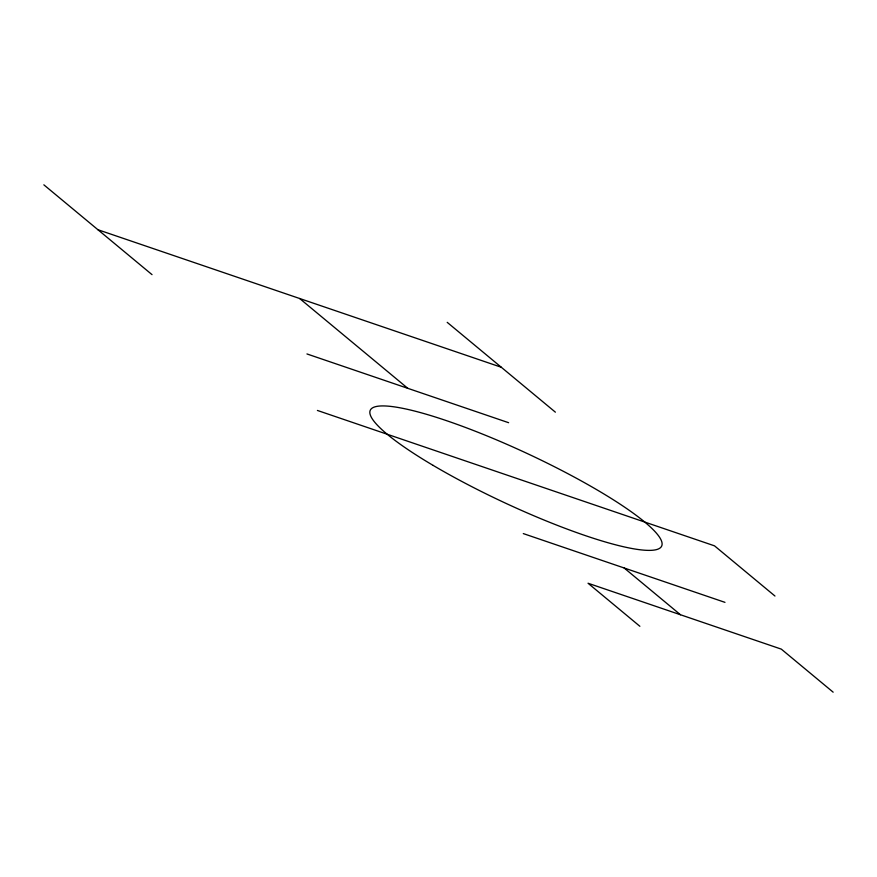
<?xml version="1.0" encoding="UTF-8"?>
<svg xmlns="http://www.w3.org/2000/svg" width="877" height="877" viewBox="0 0 877 877"><rect width="100%" height="100%" fill="white"/><g stroke="black" fill="none" stroke-linecap="round" stroke-linejoin="round"><path stroke-width="1.32" d="M97.939 229.73L501.293 367.255M306.95 353.946L508.627 422.703M317.408 410.447L714.514 545.845L774.961 596.031M523.295 533.589L724.972 602.356M447.204 322.341L555.382 412.168M833.15 692.172L781.319 649.133L588.039 583.238L639.87 626.288M299.616 298.498L407.794 388.325M624.139 567.967L680.475 614.755M43.85 184.828L152.028 274.644M433.139 465.402A160.765 27.088 25 0 0 661.653 546.097A160.765 27.088 25 0 0 453.091 422.944A160.765 27.088 25 0 0 433.139 465.402"/></g></svg>
